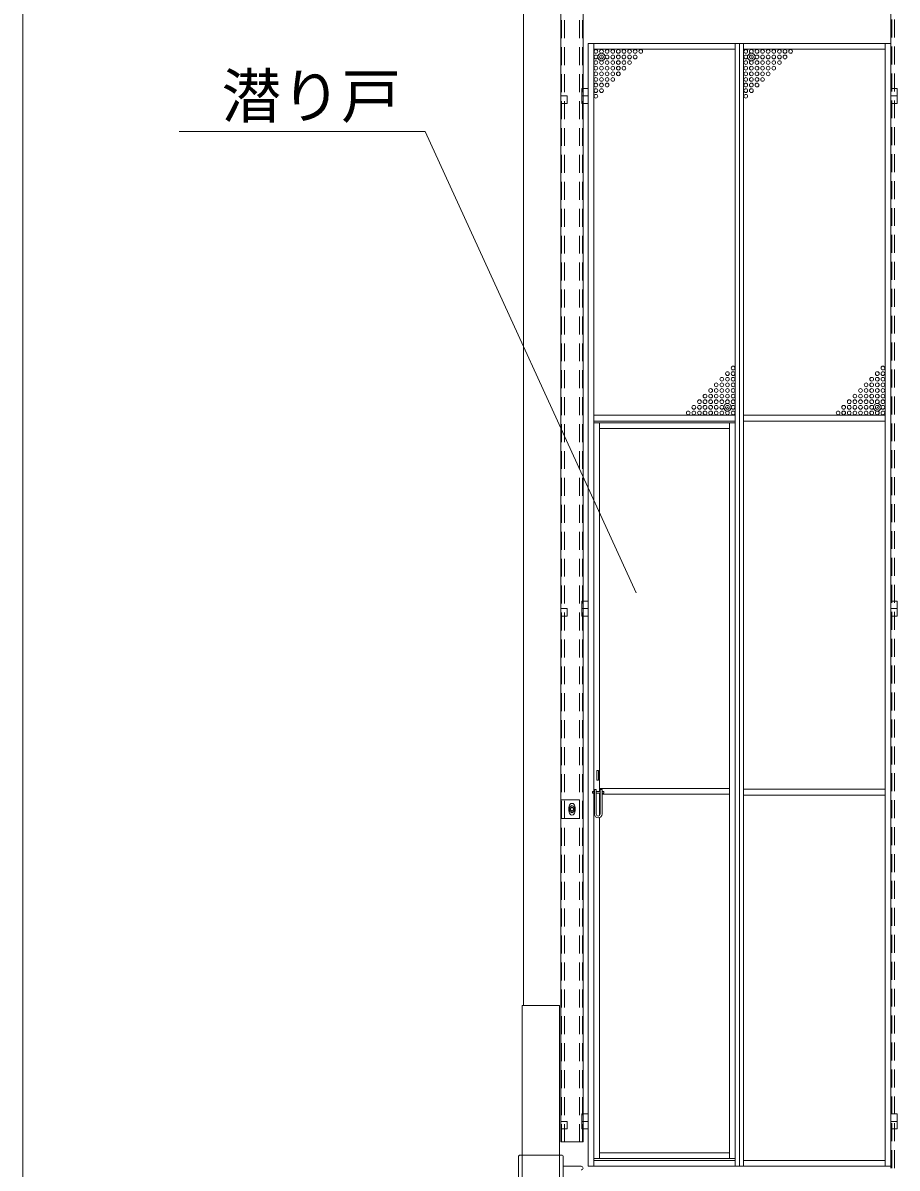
# Model space of a CAD drawing. Units: millimetres, scale not verified. Extents: x -9305 to 9305, y -6415 to 6415.
# Drawn here: x -9305 to -6965, y -3607 to -544 of the extents above; entities that cross this region are included whole.
import ezdxf
from ezdxf.enums import TextEntityAlignment as Align

# ---------------------------------------------------------------- set-up
doc = ezdxf.new("R2010")
doc.units = ezdxf.units.MM
doc.header["$LTSCALE"] = 40
doc.header["$PDMODE"] = 32
doc.header["$PDSIZE"] = 20
doc.linetypes.add('DASHED1', pattern=[1.8, 1.2, -0.6])
for name, color, linetype, lineweight in [('0-0_0', 7, 'Continuous', 9), ('0-4_CYG-81', 7, 'Continuous', 9), ('0-8_TEXT', 7, 'Continuous', 9), ('0-9_ﾒッｼュﾊﾟﾈﾙ用ﾌﾞﾛッｸ', 7, 'Continuous', 9)]:
    doc.layers.add(name, color=color, linetype=linetype, lineweight=lineweight)
doc.styles.add('ＭＳ ゴシック', font='')
doc.styles.get('ＭＳ ゴシック').set_extended_font_data('MS Gothic')

msp = doc.modelspace()

# ---------------------------------------------------------------- linework, layer by layer
at = {"layer": '0-0_0'}
msp.add_line((-9304.61, 6414.98), (-9304.61, -6414.98), dxfattribs=at)
at = {"layer": '0-4_CYG-81'}
for p, q in [((-7965.18, 827.54), (-7965.18, -3172.46)), ((-6981.87, -3607.27), (-6981.87, 612.52)), ((-7865.18, -3537.28), (-7865.18, 427.54)), ((-7805.18, -3537.46), (-7805.18, 137.54)), ((-7792.17, -599.48), (-7792.17, -3602.48)), ((-7792.17, -599.48), (-6982.17, -599.48)), ((-7777.17, -3602.48), (-7777.17, -599.48)), ((-7398.17, -3602.48), (-7398.17, -599.48)), ((-7387.17, -3602.48), (-7387.17, -599.48)), ((-7376.17, -3602.48), (-7376.17, -599.48)), ((-6997.17, -3602.48), (-6997.17, -599.48)), ((-6982.17, -599.48), (-6982.17, -3602.48)), ((-7777.17, -614.48), (-7398.17, -614.48)), ((-7376.17, -614.48), (-6997.17, -614.48)), ((-7792.17, -719.48), (-7809.17, -719.48)), ((-7809.17, -759.47), (-7809.17, -719.48)), ((-6982.17, -719.48), (-6965.17, -719.48)), ((-6965.17, -719.48), (-6965.17, -739.48)), ((-7847.88, -739.48), (-7865.18, -739.48)), ((-7865.18, -759.47), (-7847.88, -759.47)), ((-7847.88, -759.47), (-7847.88, -739.48)), ((-7809.17, -739.48), (-7791.87, -739.48)), ((-7791.87, -759.47), (-7809.17, -759.47)), ((-6965.17, -739.48), (-6982.17, -739.48)), ((-6965.17, -759.47), (-6981.87, -759.47)), ((-6965.17, -739.48), (-6965.17, -759.47)), ((-7777.17, -1593.48), (-7398.17, -1593.48)), ((-7777.17, -1609.48), (-7398.17, -1609.48)), ((-7777.17, -1614.11), (-7398.57, -1614.11)), ((-7761.98, -1614.11), (-7761.98, -2599.8)), ((-7413.76, -1614.11), (-7413.76, -3581.48)), ((-7398.57, -1611.11), (-7398.57, -3587.48)), ((-7376.17, -1593.48), (-6997.17, -1593.48)), ((-7376.17, -1609.48), (-6997.17, -1609.48)), ((-7761.98, -1629.11), (-7413.76, -1629.11)), ((-7847.88, -2110.98), (-7865.18, -2110.98)), ((-7847.88, -2130.98), (-7847.88, -2110.98)), ((-7809.17, -2090.98), (-7809.17, -2110.98)), ((-7792.17, -2090.98), (-7809.17, -2090.98)), ((-7809.17, -2110.98), (-7792.17, -2110.98)), ((-7809.17, -2110.98), (-7791.87, -2110.98)), ((-7809.17, -2130.98), (-7809.17, -2110.98)), ((-6982.17, -2090.98), (-6965.17, -2090.98)), ((-6965.17, -2110.98), (-6982.17, -2110.98)), ((-6965.17, -2110.98), (-6981.87, -2110.98)), ((-6965.17, -2090.98), (-6965.17, -2110.98)), ((-6965.17, -2130.98), (-6965.17, -2110.98)), ((-7865.18, -2130.98), (-7847.88, -2130.98)), ((-7791.87, -2130.98), (-7809.17, -2130.98)), ((-6981.87, -2130.98), (-6965.17, -2130.98)), ((-7769.06, -2544.08), (-7764, -2544.08)), ((-7769.06, -2569.41), (-7769.06, -2544.08)), ((-7764, -2569.41), (-7769.06, -2569.41)), ((-7764, -2544.08), (-7764, -2569.41)), ((-7780.21, -2599.8), (-7775.14, -2599.8)), ((-7780.21, -2604.86), (-7780.21, -2599.8)), ((-7775.14, -2594.74), (-7775.14, -2660.58)), ((-7770.08, -2594.74), (-7775.14, -2594.74)), ((-7770.08, -2660.58), (-7770.08, -2594.74)), ((-7770.08, -2599.8), (-7759.95, -2599.8)), ((-7761.98, -2591.7), (-7413.76, -2591.7)), ((-7759.95, -2594.74), (-7759.95, -2660.58)), ((-7754.88, -2594.74), (-7759.95, -2594.74)), ((-7754.88, -2660.58), (-7754.88, -2594.74)), ((-7754.88, -2599.8), (-7749.82, -2599.8)), ((-7749.82, -2599.8), (-7749.82, -2604.86)), ((-7376.17, -2593.48), (-6997.17, -2593.48)), ((-7815.18, -2622.46), (-7865.18, -2622.46)), ((-7815.18, -2622.46), (-7815.18, -2672.46)), ((-7775.14, -2604.86), (-7780.21, -2604.86)), ((-7759.95, -2604.86), (-7770.08, -2604.86)), ((-7761.98, -2604.86), (-7761.98, -2664.63)), ((-7761.98, -2606.89), (-7759.95, -2606.89)), ((-7749.82, -2604.86), (-7754.88, -2604.86)), ((-7413.76, -2606.89), (-7754.88, -2606.89)), ((-7376.17, -2609.48), (-6997.17, -2609.48)), ((-7843.68, -2642.41), (-7835.18, -2637.5)), ((-7843.68, -2652.23), (-7843.68, -2642.41)), ((-7835.18, -2657.14), (-7843.68, -2652.23)), ((-7842.68, -2639.46), (-7842.68, -2655.46)), ((-7835.18, -2637.5), (-7826.68, -2642.41)), ((-7826.68, -2652.23), (-7835.18, -2657.14)), ((-7827.68, -2639.46), (-7827.68, -2655.46)), ((-7826.68, -2642.41), (-7826.68, -2652.23)), ((-7865.18, -2672.46), (-7815.18, -2672.46)), ((-7761.98, -2670.24), (-7761.98, -3581.48)), ((-7968.38, -3172.46), (-7968.38, -3572.46)), ((-7868.38, -3172.46), (-7968.38, -3172.46)), ((-7868.38, -3572.46), (-7868.38, -3172.46)), ((-7847.88, -3482.48), (-7865.18, -3482.48)), ((-7847.88, -3502.48), (-7847.88, -3482.48)), ((-7809.17, -3462.48), (-7792.17, -3462.48)), ((-7809.17, -3482.48), (-7809.17, -3462.48)), ((-7809.17, -3502.48), (-7809.17, -3482.48)), ((-6965.17, -3462.48), (-6982.17, -3462.48)), ((-6982.17, -3482.48), (-6965.17, -3482.48)), ((-6981.87, -3482.28), (-6981.87, -3502.28)), ((-6965.17, -3482.48), (-6981.87, -3482.48)), ((-6965.17, -3482.48), (-6965.17, -3462.48)), ((-6965.17, -3502.48), (-6965.17, -3482.48)), ((-7865.18, -3502.48), (-7847.88, -3502.48)), ((-7791.87, -3502.48), (-7809.17, -3502.48)), ((-6981.87, -3502.48), (-6965.17, -3502.48)), ((-7805.18, -3537.46), (-7865.18, -3537.46)), ((-7978.38, -3577.46), (-7978.38, -3652.46)), ((-7871.58, -3572.46), (-7973.38, -3572.46)), ((-7868.38, -3572.46), (-7970.18, -3572.46)), ((-7968.38, -3672.46), (-7968.38, -3572.46)), ((-7868.38, -3672.46), (-7868.38, -3572.46)), ((-7868.38, -3572.46), (-7863.38, -3572.46)), ((-7858.38, -3577.46), (-7858.38, -3652.46)), ((-7777.17, -3581.48), (-7398.57, -3581.48)), ((-7761.98, -3566.48), (-7413.76, -3566.48)), ((-7858.38, -3602.46), (-7810.39, -3602.46)), ((-7792.17, -3602.48), (-6982.17, -3602.48)), ((-7777.17, -3587.48), (-7398.17, -3587.48)), ((-7376.17, -3587.48), (-6997.17, -3587.48))]:
    msp.add_line(p, q, dxfattribs=at)
at = {"layer": '0-4_CYG-81', "linetype": 'DASHED1'}
for p, q in [((-6979.57, -3607.48), (-6979.57, 612.52)), ((-6971.87, -3607.48), (-6971.87, 612.52)), ((-7862.88, -3537.46), (-7862.88, 137.54)), ((-7855.18, -3537.46), (-7855.18, 137.54)), ((-7815.18, -3537.46), (-7815.18, 137.54)), ((-7807.48, -3537.46), (-7807.48, 137.54))]:
    msp.add_line(p, q, dxfattribs=at)
at = {"layer": '0-4_CYG-81'}
msp.add_lwpolyline([(-7792.17, -3482.48), (-7809.17, -3482.48), (-7791.87, -3482.48)], dxfattribs=at)
for radius in [8.5, 5, 5, 4.19]:
    msp.add_circle((-7835.18, -2647.32), radius, dxfattribs=at)
for centre, radius, start, end in [((-7835.18, -2639.46), 7.5, 0, 180), ((-7835.18, -2655.46), 7.5, 180, 0), ((-7765.01, -2660.58), 10.13, 180, 0), ((-7765.01, -2660.58), 5.06, 180, 0), ((-7973.38, -3577.46), 5, 90, 180), ((-7863.38, -3577.46), 5, 0, 90), ((-7810.39, -3607.46), 5, 270, 90)]:
    msp.add_arc(centre, radius, start, end, dxfattribs=at)
at = {"layer": '0-8_TEXT'}
for p in [(-8886.62, -834.94), (-7663.6, -2068.96)]:
    msp.add_line(p, (-8227.84, -834.94), dxfattribs=at)
at = {"layer": '0-9_ﾒッｼュﾊﾟﾈﾙ用ﾌﾞﾛッｸ'}
for centre in [(-7771.17, -620.48), (-7771.17, -635.48), (-7756.17, -620.48), (-7756.17, -635.48), (-7741.17, -620.48), (-7741.17, -635.48), (-7726.17, -620.48), (-7726.17, -635.48), (-7711.17, -620.48), (-7711.17, -635.48), (-7696.17, -620.48), (-7696.17, -635.48), (-7681.17, -620.48), (-7681.17, -635.48), (-7666.17, -620.48), (-7666.17, -635.48), (-7651.17, -620.48), (-7370.17, -620.48), (-7370.17, -635.48), (-7355.17, -620.48), (-7355.17, -635.48), (-7340.17, -620.48), (-7340.17, -635.48), (-7325.17, -620.48), (-7325.17, -635.48), (-7310.17, -620.48), (-7310.17, -635.48), (-7295.17, -620.48), (-7295.17, -635.48), (-7280.17, -620.48), (-7280.17, -635.48), (-7265.17, -620.48), (-7265.17, -635.48), (-7250.17, -620.48), (-7771.17, -650.48), (-7771.17, -665.48), (-7756.17, -650.48), (-7756.17, -665.48), (-7741.17, -650.48), (-7741.17, -665.48), (-7726.17, -650.48), (-7726.17, -665.48), (-7711.17, -650.48), (-7711.17, -665.48), (-7696.17, -650.48), (-7696.17, -665.48), (-7681.17, -650.48), (-7370.17, -650.48), (-7370.17, -665.48), (-7355.17, -650.48), (-7355.17, -665.48), (-7340.17, -650.48), (-7340.17, -665.48), (-7325.17, -650.48), (-7325.17, -665.48), (-7310.17, -650.48), (-7310.17, -665.48), (-7295.17, -650.48), (-7295.17, -665.48), (-7280.17, -650.48), (-7771.17, -680.48), (-7771.17, -695.48), (-7756.17, -680.48), (-7756.17, -695.48), (-7741.17, -680.48), (-7741.17, -695.48), (-7726.17, -680.48), (-7726.17, -695.48), (-7711.17, -680.48), (-7370.17, -680.48), (-7370.17, -695.48), (-7355.17, -680.48), (-7355.17, -695.48), (-7340.17, -680.48), (-7340.17, -695.48), (-7325.17, -680.48), (-7325.17, -695.48), (-7310.17, -680.48), (-7771.17, -710.48), (-7771.17, -725.48), (-7756.17, -710.48), (-7756.17, -725.48), (-7741.17, -710.48), (-7370.17, -710.48), (-7370.17, -725.48), (-7355.17, -710.48), (-7355.17, -725.48), (-7340.17, -710.48), (-7771.17, -740.48), (-7370.17, -740.48), (-7404.17, -1467.48), (-7003.17, -1467.48), (-7434.17, -1497.48), (-7419.17, -1482.48), (-7419.17, -1497.48), (-7404.17, -1482.48), (-7404.17, -1497.48), (-7033.17, -1497.48), (-7018.17, -1482.48), (-7018.17, -1497.48), (-7003.17, -1482.48), (-7003.17, -1497.48), (-7464.17, -1527.48), (-7449.17, -1512.48), (-7449.17, -1527.48), (-7434.17, -1512.48), (-7434.17, -1527.48), (-7419.17, -1512.48), (-7419.17, -1527.48), (-7404.17, -1512.48), (-7404.17, -1527.48), (-7063.17, -1527.48), (-7048.17, -1512.48), (-7048.17, -1527.48), (-7033.17, -1512.48), (-7033.17, -1527.48), (-7018.17, -1512.48), (-7018.17, -1527.48), (-7003.17, -1512.48), (-7003.17, -1527.48), (-7494.17, -1557.48), (-7479.17, -1542.48), (-7479.17, -1557.48), (-7464.17, -1542.48), (-7464.17, -1557.48), (-7449.17, -1542.48), (-7449.17, -1557.48), (-7434.17, -1542.48), (-7434.17, -1557.48), (-7419.17, -1542.48), (-7419.17, -1557.48), (-7404.17, -1542.48), (-7404.17, -1557.48), (-7093.17, -1557.48), (-7078.17, -1542.48), (-7078.17, -1557.48), (-7063.17, -1542.48), (-7063.17, -1557.48), (-7048.17, -1542.48), (-7048.17, -1557.48), (-7033.17, -1542.48), (-7033.17, -1557.48), (-7018.17, -1542.48), (-7018.17, -1557.48), (-7003.17, -1542.48), (-7003.17, -1557.48), (-7524.17, -1587.48), (-7509.17, -1572.48), (-7509.17, -1587.48), (-7494.17, -1572.48), (-7494.17, -1587.48), (-7479.17, -1572.48), (-7479.17, -1587.48), (-7464.17, -1572.48), (-7464.17, -1587.48), (-7449.17, -1572.48), (-7449.17, -1587.48), (-7434.17, -1572.48), (-7434.17, -1587.48), (-7419.17, -1572.48), (-7419.17, -1587.48), (-7404.17, -1572.48), (-7404.17, -1587.48), (-7123.17, -1587.48), (-7108.17, -1572.48), (-7108.17, -1587.48), (-7093.17, -1572.48), (-7093.17, -1587.48), (-7078.17, -1572.48), (-7078.17, -1587.48), (-7063.17, -1572.48), (-7063.17, -1587.48), (-7048.17, -1572.48), (-7048.17, -1587.48), (-7033.17, -1572.48), (-7033.17, -1587.48), (-7018.17, -1572.48), (-7018.17, -1587.48), (-7003.17, -1572.48), (-7003.17, -1587.48)]:
    msp.add_circle(centre, 5, dxfattribs=at)
for p in [(-7756.17, -635.48), (-7355.17, -635.48), (-7419.17, -1572.48), (-7018.17, -1572.48)]:
    msp.add_point(p, dxfattribs=at)

# ---------------------------------------------------------------- texts
at = {"layer": '0-8_TEXT', "style": 'ＭＳ ゴシック'}
msp.add_text('潜り戸', height=117.3, dxfattribs=at).set_placement((-8773.06, -833.73), align=Align.BOTTOM_LEFT)

doc.saveas('drawing.dxf')
